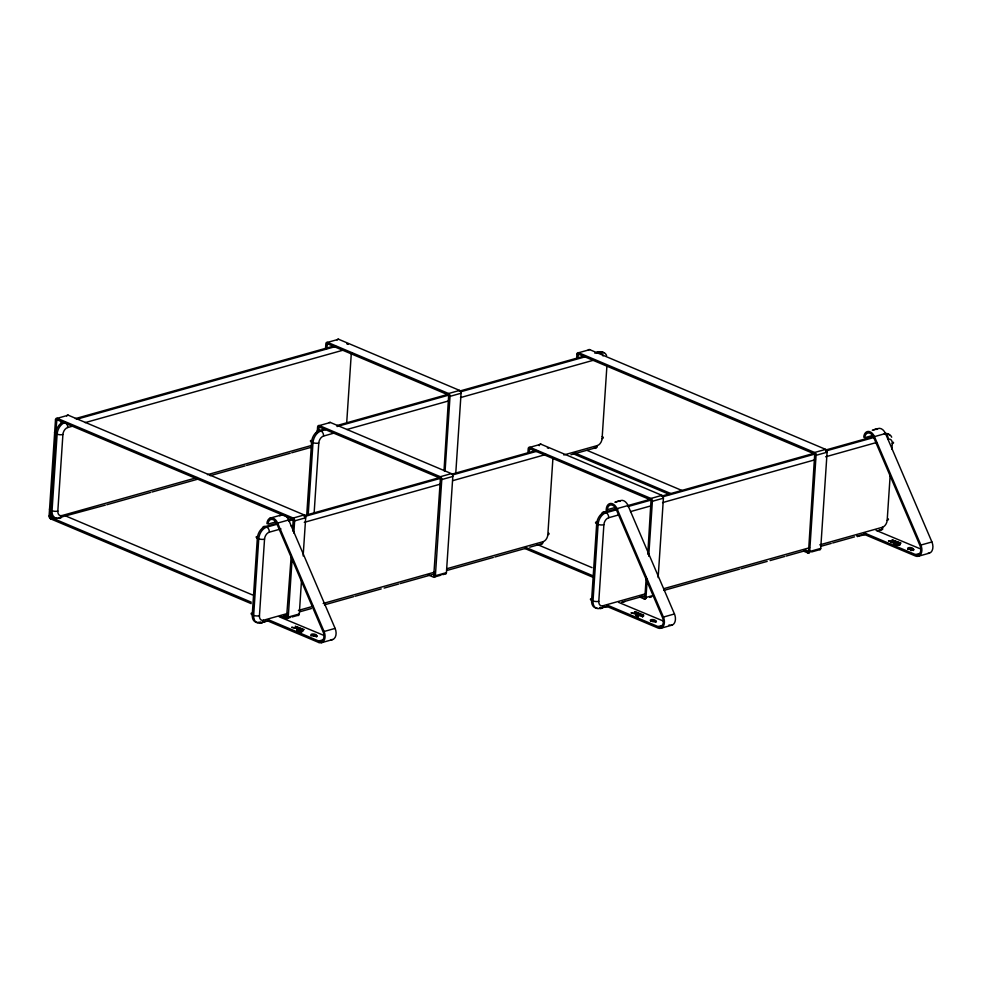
<?xml version="1.0" encoding="UTF-8"?>
<svg xmlns="http://www.w3.org/2000/svg" width="982" height="982" viewBox="0 0 982 982"><rect width="100%" height="100%" fill="white"/><g stroke="black" fill="none" stroke-linecap="round" stroke-linejoin="round"><path stroke-width="1.47" d="M251.183 603.623L50.548 518.815A2.308 1.534 74.3 0 1 49.1 515.98L55.495 419.78A2.308 1.534 74.3 0 1 57.226 418.307L68.261 415.202L304.224 514.949A2.308 1.534 74.3 0 1 305.672 517.772L303.143 555.947M50.561 510.431L50.647 517.379L251.282 602.187M55.949 429.269L56.931 419.707L293.09 519.478L292.869 531.115M50.548 518.815L50.647 517.379L52.488 516.851M57.128 419.744L57.226 418.307L293.188 518.042L304.224 514.949L304.125 516.385M197.272 477.547L61.854 515.587A6.15 4.051 -67.1 0 1 57.828 511.082L62.909 434.51A6.15 4.051 -67.1 0 1 67.709 427.526L73.527 425.893M253.712 619.188L253.663 619.9M288.229 613.271L263.483 620.231A6.15 4.051 -67.1 0 1 259.444 615.726L264.539 539.143A6.15 4.051 -67.1 0 1 269.326 532.17L280.975 528.893M260.095 622.134L260.598 622.932L267.386 621.041M260.77 622.895L260.807 622.183M321.126 641.774L318.671 642.461L268.111 621.09L268.172 620.133M279.219 616.794L324.183 635.55M281.809 616.991L285.774 615.874L285.823 615.137M280.852 616.156L286.511 618.55L286.609 617.113L283.773 615.923M293.09 519.478L293.188 518.042A2.308 1.534 74.3 0 1 294.637 520.877L293.827 533.091M286.609 617.113L291.237 555.542M292.108 559.053L288.254 617.077A2.308 1.534 74.3 0 1 286.511 618.55M297.018 630.395L297.165 628.492L291.642 627.302L301.67 629.045L301.364 631.635M297.165 630.591L297.165 628.492M298.172 631.168L298.27 629.732L297.264 629.155M292.022 617.003L297.546 615.444A2.308 1.534 74.3 0 0 299.289 613.971L301.511 580.374M298.454 631.266L298.27 629.732M298.589 631.316L298.405 629.781M298.724 631.352L298.688 629.879M298.958 631.426L298.823 629.916M306.777 514.372L311.576 442.06A4.1 1.436 3.8 0 1 310.778 440.439M299.203 631.487L299.056 629.99M299.449 631.536L299.301 630.051M299.706 631.573L299.547 630.1M299.94 631.61L299.805 630.137M300.197 631.635L300.038 630.174M300.443 631.647L300.529 630.211L304.211 629.536L295.189 626.307L301.67 629.045M308.201 514.973L313 442.649A10.237 6.751 -67.1 0 1 320.991 431.012L325.361 429.785M301.057 631.647L301.143 630.223M301.228 631.647L301.327 630.211M301.646 631.598L301.744 630.162M301.793 631.573L301.891 630.149M302.026 631.536L302.112 630.1M302.235 631.487L302.333 630.051M302.493 631.426L302.591 629.99M302.665 631.377L302.763 629.941M317.284 431.638L317.591 427.047A2.308 1.534 74.3 0 1 319.334 425.574L330.369 422.469L451.352 473.619A2.308 1.534 74.3 0 1 452.812 476.454L446.417 572.641A2.308 1.534 74.3 0 1 444.686 574.126L442.845 574.642M318.45 430.558L319.236 427.01L440.427 478.295L433.737 575.783M314.166 512.506L318.782 443.029A6.15 4.051 -67.1 0 1 323.581 436.045L335.23 432.767M325.545 348.426L325.852 343.847A2.308 1.534 74.3 0 1 327.595 342.362L338.63 339.269L459.625 390.419A2.308 1.534 74.3 0 1 461.074 393.242L455.808 472.637M326.613 348.88L327.497 343.798L448.688 395.083L444.011 470.709M313.749 636.287L313.774 635.808A2.565 0.896 3.8 0 1 310.913 634.777A2.565 0.896 3.8 0 1 313.626 634.016A2.565 0.896 3.8 0 1 315.983 635.194L317.063 636.029L313.774 635.808M316.695 635.489L316.597 636.925L315.983 635.194M346.683 422.997L351.298 353.508A4.1 1.436 3.8 0 0 352.207 353.103M428.017 574.838L433.651 577.22A2.308 1.534 74.3 0 0 435.382 575.747L441.777 479.547A2.308 1.534 74.3 0 0 440.317 476.724L319.334 425.574M445.067 471.164L450.038 396.335A2.308 1.534 74.3 0 0 448.59 393.512L327.595 342.362M527.886 453.365L528.193 448.786A2.308 1.534 74.3 0 1 529.924 447.301L540.959 444.208L661.954 495.358A2.308 1.534 74.3 0 1 663.415 498.181L658.136 577.576M529.053 452.285L529.838 448.737L651.029 500.034L647.764 554.278M541.057 544.507A4.1 2.725 74.3 0 0 543.046 541.708A6.15 4.051 -67.1 0 0 547.833 534.724L552.927 458.152M576.716 357.227L576.925 354.22A2.308 1.534 74.3 0 1 578.656 352.734L589.691 349.641L825.653 449.375A2.308 1.534 74.3 0 1 827.102 452.211L820.719 548.398A2.308 1.534 74.3 0 1 818.976 549.883L811.623 551.945M577.784 357.669L578.558 354.171L814.716 454.052L808.554 551.307L805.203 550.35M578.558 354.171L578.656 352.734L814.618 452.481L825.653 449.375L825.555 450.812M570.898 454.752L594.196 448.209A4.1 2.725 74.3 0 0 597.289 445.583A6.15 4.051 -67.1 0 0 602.089 438.598L606.888 366.286M645.051 593.938L602.825 605.796A6.15 4.051 -67.1 0 1 598.799 601.291L603.881 524.719A6.15 4.051 -67.1 0 1 608.68 517.735L618.869 514.875M599.401 608.189L607.453 606.655L658.014 628.026A8.445 5.622 74.3 0 0 663.599 625.755A8.445 5.622 74.3 0 0 663.415 617.064L616.991 508.639A8.445 5.622 74.3 0 0 610.657 503.435A8.445 5.622 74.3 0 0 606.262 509.228L606.066 512.273M600.112 608.472L600.186 607.281M607.134 512.727L607.33 509.683A6.911 4.603 74.3 0 1 610.914 504.932A6.911 4.603 74.3 0 1 616.107 509.192L662.531 617.629A6.911 4.603 74.3 0 1 662.678 624.736A6.911 4.603 74.3 0 1 658.112 626.59L607.392 605.17M607.453 606.655L607.551 605.219M618.574 602.359L663.525 621.127M635.268 613.075L635.366 611.639L643.554 615.1L643.468 616.536M636.324 615.874L636.52 614.069L630.996 612.866L641.025 614.622L640.927 616.045L635.71 614.904M636.385 615.542L636.52 614.069M636.913 616.451L636.446 614.155M637.085 616.536L637.011 615.014M637.269 616.622L637.183 615.1M637.514 616.733L637.367 615.186M637.662 616.794L637.748 615.358L643.554 615.1M637.797 616.843L637.895 615.407M637.932 616.88L638.03 615.444M642.338 616.856L642.437 615.419M642.486 616.819L642.572 615.383M646.242 577.183L644.867 597.289L641.528 596.332M640.031 597.166L644.253 598.959A2.308 1.534 74.3 0 0 645.984 597.473L647.199 579.159M648.721 556.254L652.379 501.286A2.308 1.534 74.3 0 0 650.919 498.451L529.924 447.301M653.091 621.864L653.128 621.385A2.565 0.896 3.8 0 1 650.256 620.354A2.565 0.896 3.8 0 1 652.981 619.581A2.565 0.896 3.8 0 1 655.325 620.759L656.406 621.606L653.128 621.385M655.325 620.759L655.239 622.195A2.565 0.896 3.8 0 0 653.742 621.14A2.565 0.896 3.8 0 0 650.71 621.225M655.976 622.023L656.037 621.066M808.039 551.54L807.941 552.976L803.706 551.184M814.52 453.917L814.618 452.481A2.308 1.534 74.3 0 1 816.067 455.304L809.684 551.503A2.308 1.534 74.3 0 1 807.941 552.976L809.782 552.461M856.905 535.706L857.409 536.491L864.921 534.65L915.482 556.021A8.445 5.622 74.3 0 0 921.079 553.75A8.445 5.622 74.3 0 0 920.883 545.059L874.459 436.634A8.445 5.622 74.3 0 0 868.125 431.429A8.445 5.622 74.3 0 0 863.743 437.223M857.581 536.467L857.63 535.742M864.209 534.601L864.27 533.643M864.921 534.65L864.663 533.14M876.042 530.354L921.006 549.122M877.294 530.931L882.597 529.445L882.708 527.751M879.295 529.899A4.1 2.725 74.3 0 0 882.388 527.273A6.15 4.051 -67.1 0 0 887.188 520.288L890.195 474.92M891.889 449.388L892.27 443.717A4.1 1.436 3.8 0 0 893.239 442.219M893.988 542.064L893.89 544.065L893.988 542.064L888.464 540.861L898.493 542.616L898.174 545.194M895.277 544.838L895.228 543.353L894.074 542.727M895.4 544.875L895.228 543.353M895.547 544.924L895.498 543.439M895.78 544.985L895.633 543.488M896.026 545.047L895.879 543.549M896.271 545.096L896.124 543.611M896.517 545.145L896.37 543.66M896.762 545.17L896.615 543.709M897.008 545.194L896.861 543.733M897.253 545.219L897.352 543.783L901.022 543.095L892 539.867L898.493 542.616M897.499 545.219L897.597 543.783M897.683 545.219L897.781 543.783M897.867 545.219L897.965 543.783M898.051 545.206L898.137 543.77M898.456 545.17L898.555 543.733M898.616 545.145L898.702 543.709M898.837 545.108L898.935 543.672M899.058 545.059L899.156 543.623M899.316 544.985L899.414 543.562M899.475 544.949L899.573 543.512M899.807 544.85L899.905 543.414M899.954 544.814L900.04 543.377M910.535 550.337L910.596 549.38A2.565 0.896 3.8 0 1 907.724 548.349A2.565 0.896 3.8 0 1 910.449 547.575A2.565 0.896 3.8 0 1 912.806 548.754L913.886 549.601L910.596 549.38M911.235 550.632L911.308 549.675M913.506 549.061L913.42 550.497L912.806 548.754M321.544 642.682L332.579 639.577M660.898 628.247L671.933 625.153M918.366 556.242L929.402 553.148M58.392 419.719L55.495 419.78M326.92 344.301L328.761 343.774M75.344 418.627L333.07 346.241M76.768 419.228L335.942 346.425M85.176 422.616L342.902 350.23M318.659 427.501L320.488 426.986M579.822 354.146L576.925 354.22M448.59 393.512L459.625 390.419M325.398 428.778L319.567 430.411A4.1 2.725 74.3 0 0 316.486 433.05M337.047 425.513L447.706 394.433M459.355 391.155L584.572 355.987M594.761 353.127L599.13 351.9A10.237 6.751 -67.1 0 1 603.709 352.808M337.01 426.519L449.13 395.022M460.779 391.757L585.996 356.589M597.645 353.311L600.554 352.489A10.237 6.751 -67.1 0 1 606.606 355.496M450.038 396.335L461.074 393.242M346.879 429.502L448.799 400.877M460.448 397.6L594.405 359.977M52.009 515.918L49.1 515.98M207.46 474.687L310.84 445.656M105.356 505.129L58.048 517.919M106.817 504.723L150.492 492.448M151.952 492.043L198.548 478.958M210.197 475.681L245.132 465.873M246.592 465.456L290.279 453.193M291.728 452.776L310.656 447.461M269.964 518.189L280.999 515.084M529.838 448.737L531.679 448.222M529.249 449.24L531.09 448.725M275.341 522.043L267.988 524.106A6.911 4.603 74.3 0 1 271.572 519.368A6.911 4.603 74.3 0 1 276.764 523.615L323.176 632.052A6.911 4.603 74.3 0 1 323.336 639.159A6.911 4.603 74.3 0 1 318.769 641.025L268.209 619.654M440.317 476.724L451.352 473.619M276.973 523.271L265.324 526.536A4.1 2.725 74.3 0 0 262.55 527.788M266.92 523.652A8.445 5.622 74.3 0 1 271.302 517.858A8.445 5.622 74.3 0 1 277.648 523.062L291.531 519.171M304.641 515.501L440.046 477.461M451.695 474.196L536.147 450.468M276.936 524.278L266.748 527.138L265.324 526.536A10.237 6.751 -67.1 0 0 257.333 538.173L252.251 614.744A10.237 6.751 -67.1 0 0 258.966 622.257L260.39 622.858L266.208 621.213M288.585 521L294.416 519.368M304.604 516.507L441.47 478.062M453.119 474.785L537.571 451.069M441.777 479.547L452.812 476.454M291.175 526.033L294.084 525.21M304.273 522.35L441.139 483.905M452.788 480.64L545.98 454.457M563.803 454.985L597.289 445.583M615.886 501.912L620.354 500.66L614.818 502.207M873.354 429.907L877.822 428.655L872.298 430.202M607.33 509.683L614.683 507.608M872.163 435.603L864.798 437.677A6.911 4.603 74.3 0 1 868.395 432.927A6.911 4.603 74.3 0 1 873.575 437.186L919.999 545.624A6.911 4.603 74.3 0 1 920.159 552.731A6.911 4.603 74.3 0 1 915.58 554.585L865.019 533.214M650.919 498.451L661.954 495.358M616.328 508.836L604.679 512.113A4.1 2.725 74.3 0 0 601.892 513.365M616.991 508.639L649.814 499.433M661.463 496.156L814.348 453.218M825.997 449.94L874.041 436.45M874.459 436.634L885.494 433.528L931.918 541.966A8.445 5.622 74.3 0 1 927.99 553.296M617.739 509.437L606.09 512.714L604.679 512.113A10.237 6.751 -67.1 0 0 596.675 523.75L591.594 600.321A10.237 6.751 -67.1 0 0 597.044 608.042M627.928 506.577L651.226 500.034M662.875 496.757L815.76 453.819M825.96 450.959L874.005 437.456M652.379 501.286L663.415 498.181M630.518 511.597L650.906 505.877M662.555 502.6L815.441 459.662M825.629 456.802L876.595 442.489M298.43 610.411L312.988 606.324M323.176 603.464L435.296 571.966M446.945 568.701L543.046 541.708M280.778 617.126L286.597 615.493M299.706 611.811L311.355 608.545M324.453 604.863L353.581 596.675M355.03 596.27L381.237 588.905M384.158 588.095L398.717 584.008M400.165 583.59L435.112 573.783M446.761 570.505L493.357 557.42M494.818 557.015L525.395 548.422M529.752 547.195L539.953 544.335A10.237 6.751 -67.1 0 0 541.242 543.832M299.289 613.971L288.254 617.077L287.186 616.622M435.382 575.747L446.417 572.641M288.352 618.034L290.193 617.518M435.48 576.704L441.004 575.157M318.671 642.461A8.445 5.622 74.3 0 0 324.256 640.19A8.445 5.622 74.3 0 0 324.072 631.5L335.108 628.394L288.683 519.957A8.445 5.622 74.3 0 0 279.833 515.894M318.769 641.025L322.44 639.994M663.979 588.623L809.585 547.723M819.774 544.863L882.388 527.273M601.193 608.018L607.011 606.385M621.581 602.297L644.867 595.743M663.795 590.428L739.52 569.167M740.968 568.762L767.175 561.397M770.097 560.575L784.655 556.487M786.116 556.082L806.492 550.35M821.05 546.262L831.251 543.402M832.699 542.997L854.549 536.859M857.458 536.037L866.198 533.582M622.478 602.187L625.129 601.45M645.984 597.473L653.349 595.411M820.719 548.398L809.684 551.503L808.616 551.049M644.253 598.959L646.082 598.443M649.765 597.4L651.606 596.884M635.366 611.639L634.532 611.872L641.025 614.622M663.415 617.064L674.45 613.971L628.026 505.534A8.445 5.622 74.3 0 0 619.176 501.458M920.883 545.059L931.918 541.966M658.112 626.59L661.794 625.559M915.58 554.585L919.262 553.553M890.576 542.334L898.395 544.04M297.669 629.622L301.584 630.481L297.681 628.836M884.942 433.884L885.654 434.191A10.237 6.751 -67.1 0 1 891.705 437.186M826.034 451.757L827.102 452.211L816.067 455.304L814.999 454.85M892.736 541.07L899.561 543.954M587.359 450.493L682.024 490.509M574.9 452.997L670.988 493.615M573.402 453.831L669.478 494.449M537.203 544.47L592.072 567.657M526.168 547.563L592.293 575.513M524.658 548.41L592.195 576.95M639.368 614.806L642.093 615.96M304.604 517.33L305.672 517.772L294.637 520.877L293.569 520.423M64.407 422.199L63.695 421.892A10.237 6.751 -67.1 0 0 55.704 433.541L50.622 510.112A10.237 6.751 -67.1 0 0 56.072 517.833M65.929 516.066L252.423 594.908M295.926 627.51L302.751 630.395M277.648 523.062L324.072 631.5M61.854 515.587A4.1 2.725 74.3 0 1 58.76 518.214A10.237 6.751 -67.1 0 1 52.046 510.714L50.622 510.112A4.1 1.436 3.8 0 1 49.481 509.02M57.828 511.082A4.1 1.436 3.8 0 1 52.046 510.714L57.128 434.13A10.237 6.751 -67.1 0 1 63.83 422.997M65.119 422.493A4.1 2.725 74.3 0 1 67.709 427.526M62.909 434.51A4.1 1.436 3.8 0 1 57.128 434.13L55.704 433.541A4.1 1.436 3.8 0 1 55.814 431.503M347.162 343.847A10.237 6.751 -67.1 0 1 348.279 344.228M60.921 423.156A4.1 2.725 74.3 0 1 62.59 421.732M346.855 343.626A10.237 6.751 -67.1 0 1 347.849 344.289M337.072 339.968A2.308 1.534 74.3 0 1 338.63 339.269M66.702 415.914A2.308 1.534 74.3 0 1 68.261 415.202M588.132 350.341A2.308 1.534 74.3 0 1 589.691 349.641M596.749 446.933A10.237 6.751 -67.1 0 1 594.196 448.209M602.187 436.573A4.1 1.436 3.8 0 1 602.089 438.598M323.581 436.045A4.1 2.725 74.3 0 0 320.991 431.012L319.567 430.411A10.237 6.751 -67.1 0 0 311.576 442.06L313 442.649A4.1 1.436 3.8 0 0 318.782 443.029M603.022 355.963A4.1 2.725 74.3 0 0 600.554 352.489L599.13 351.9A4.1 2.725 74.3 0 0 596.356 353.152M329.191 422.628A2.308 1.534 74.3 0 1 330.369 422.469M311.024 635.845A2.565 0.896 3.8 0 1 314.08 635.514A2.565 0.896 3.8 0 1 315.885 636.631M335.108 628.394A8.445 5.622 74.3 0 1 331.18 639.724M263.483 620.231A4.1 2.725 74.3 0 1 260.39 622.858A10.237 6.751 -67.1 0 1 253.663 615.346L252.251 614.744A4.1 1.436 3.8 0 1 251.441 613.136M259.444 615.726A4.1 1.436 3.8 0 1 253.663 615.346L258.757 538.774A10.237 6.751 -67.1 0 1 266.748 527.138A4.1 2.725 74.3 0 1 269.326 532.17M548.803 533.214A4.1 1.436 3.8 0 1 547.833 534.724M264.539 539.143A4.1 1.436 3.8 0 1 258.757 538.774L257.333 538.173A4.1 1.436 3.8 0 1 256.523 536.553M547.367 447.89A10.237 6.751 -67.1 0 1 548.484 448.271M539.228 445.681A2.308 1.534 74.3 0 1 540.959 444.208M602.825 605.796A4.1 2.725 74.3 0 1 599.732 608.423A10.237 6.751 -67.1 0 1 593.018 600.923L591.594 600.321A4.1 1.436 3.8 0 1 590.783 598.701M598.799 601.291A4.1 1.436 3.8 0 1 593.018 600.923L598.099 524.351A10.237 6.751 -67.1 0 1 606.09 512.714A4.1 2.725 74.3 0 1 608.68 517.735M888.158 518.791A4.1 1.436 3.8 0 1 887.188 520.288M892.27 443.717A6.15 4.051 -67.1 0 0 888.244 439.212A4.1 2.725 74.3 0 0 885.654 434.191M603.881 524.719A4.1 1.436 3.8 0 1 598.099 524.351L596.675 523.75A4.1 1.436 3.8 0 1 596.786 521.724M884.23 433.59A10.237 6.751 -67.1 0 1 889.643 435.419M674.45 613.971A8.445 5.622 74.3 0 1 674.634 622.662A8.445 5.622 74.3 0 1 669.049 624.933M907.834 549.404A2.565 0.896 3.8 0 1 910.903 549.085A2.565 0.896 3.8 0 1 912.708 550.19M876.644 429.453A8.445 5.622 74.3 0 1 885.494 433.528"/></g></svg>
